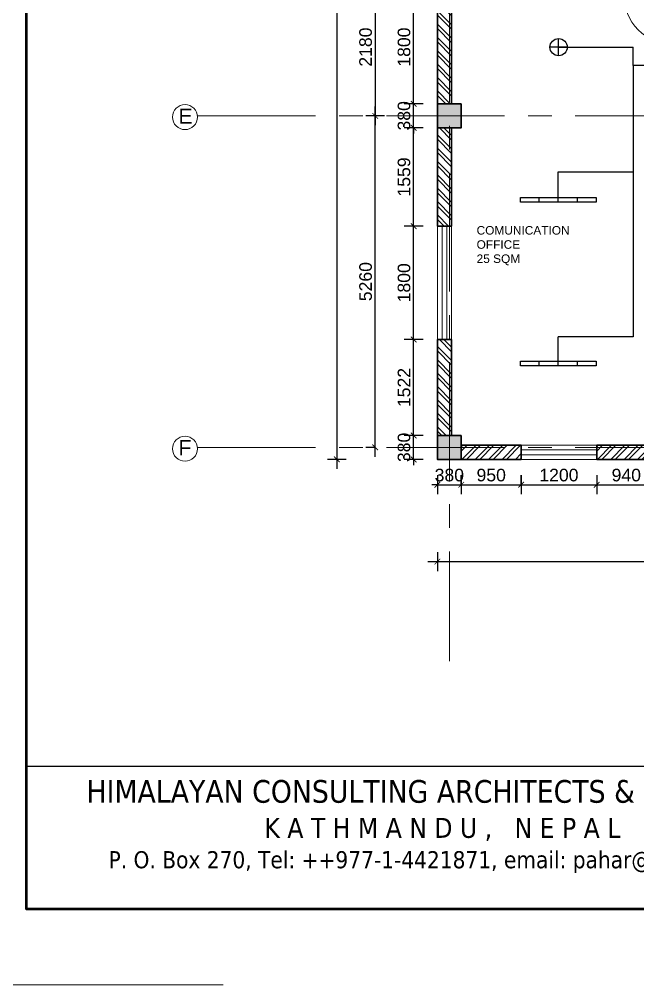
# Model space of a CAD drawing. Header units: inches. Extents: x 527934 to 2134587, y -408734 to 227304.
# Drawn here: x 1700450 to 1710269, y -206152 to -190838 of the extents above; entities that cross this region are included whole.
import ezdxf

# ---------------------------------------------------------------- set-up
doc = ezdxf.new("R2010")
doc.units = ezdxf.units.IN
doc.header["$MEASUREMENT"] = 0
doc.linetypes.add('CENTER', pattern=[2, 1.25, -0.25, 0.25, -0.25])
for name, color, linetype, lineweight in [('1 LIGHT N SWITCH', 3, 'Continuous', 25), ('6 LIGHT PT WIRING', 3, 'Continuous', 25), ('centre line', 1, 'CENTER', 9), ('dim', 253, 'Continuous', 9), ('door', 77, 'Continuous', 13), ('furniture', 253, 'Continuous', 5), ('hatch', 250, 'Continuous', 5), ('plinth', 5, 'Continuous', 9), ('sill', 253, 'Continuous', 13), ('text', 7, 'Continuous', 13), ('TITLE THICK', 7, 'Continuous', 50), ('TITLE THIN', 7, 'Continuous', 25), ('wall - brick', 30, 'Continuous', 35), ('window', 1, 'Continuous', 15)]:
    doc.layers.add(name, color=color, linetype=linetype, lineweight=lineweight)
doc.layers.add('paper', color=4, linetype='Continuous', lineweight=0, plot=False)
doc.styles.get("Standard").update_dxf_attribs({"font": 'arial.ttf'})
doc.styles.add('style1', font='arial.ttf')
doc.dimstyles.new('dim 100', dxfattribs={"dimtxt": 200, "dimasz": 90, "dimexe": 150, "dimexo": 150, "dimgap": 50, "dimtad": 1, "dimdec": 0, "dimzin": 0, "dimdsep": 46, "dimtxsty": 'Standard', "dimblk": 'ARCHTICK', "dimcen": 100, "dimdle": 150, "dimazin": 0, "dimtfac": 1, "dimtdec": 0, "dimtix": 1, "dimtmove": 2, "dimatfit": 3, "dimfxl": 150, "dimfxlon": 1, "dimtolj": 1, "dimtzin": 0, "dimarcsym": 0})

# ---------------------------------------------------------------- blocks, each defined once
blk = doc.blocks.new('Dd1')
at = {"layer": 'door'}
for p, q in [((6330587, 14339), (6330587, 13509)), ((6330599, 14377), (6330625, 14377)), ((6330625, 14377), (6330625, 13510))]:
    blk.add_line(p, q, dxfattribs=at)
at = {"layer": 'door', "lineweight": 25}
for points in [[(6330599, 14377), (6330587, 14377), (6330587, 14339), (6330524, 14339), (6330524, 14479), (6330587, 14479)], [(6331449, 14377), (6331461, 14377), (6331461, 14339), (6331524, 14339), (6331524, 14479), (6331461, 14479)]]:
    blk.add_lwpolyline(points, close=True, dxfattribs=at)
at = {"layer": 'door'}
blk.add_arc((6330593, 14377), 868, 269.6039, 0, dxfattribs=at)
blk = doc.blocks.new('_ArchTick')
at = {"color": 0, "linetype": 'ByBlock', "const_width": 0.15}
blk.add_lwpolyline([(-0.5, -0.5), (0.5, 0.5)], dxfattribs=at)
blk = doc.blocks.new('*D2422')
at = {"layer": 'Defpoints', "color": 0, "ltscale": 400}
for p in [(1707088, -197819), (1707468, -197819), (1707468, -198221)]:
    blk.add_point(p, dxfattribs=at)
at = {"layer": 'dim', "color": 0, "lineweight": -2, "ltscale": 400}
for p, q in [((1707088, -198071), (1707088, -198371)), ((1707468, -198071), (1707468, -198371)), ((1707088, -198221), (1706998, -198221)), ((1707088, -198221), (1707468, -198221)), ((1707468, -198221), (1707558, -198221))]:
    blk.add_line(p, q, dxfattribs=at)
at = {"layer": 'dim', "color": 0, "lineweight": -2, "ltscale": 400, "xscale": 90, "yscale": 90, "zscale": 90}
blk.add_blockref('_ArchTick', (1707088, -198221), dxfattribs=at)
at = {"layer": 'dim', "color": 0, "lineweight": -2, "ltscale": 400, "xscale": 90, "yscale": 90, "zscale": 90, "rotation": 180}
blk.add_blockref('_ArchTick', (1707468, -198221), dxfattribs=at)
at = {"layer": 'dim', "color": 0, "ltscale": 400, "insert": (1707278, -198069), "char_height": 200, "attachment_point": 5}
blk.add_mtext('\\A1;380', dxfattribs=at)
blk = doc.blocks.new('*D2423')
at = {"layer": 'Defpoints', "color": 0, "ltscale": 400}
for p in [(1708418, -197819), (1709618, -197819), (1709618, -198221)]:
    blk.add_point(p, dxfattribs=at)
at = {"layer": 'dim', "color": 0, "lineweight": -2, "ltscale": 400}
for p, q in [((1708418, -198071), (1708418, -198371)), ((1709618, -198071), (1709618, -198371)), ((1708268, -198221), (1709768, -198221))]:
    blk.add_line(p, q, dxfattribs=at)
at = {"layer": 'dim', "color": 0, "lineweight": -2, "ltscale": 400, "xscale": 90, "yscale": 90, "zscale": 90, "rotation": 180}
blk.add_blockref('_ArchTick', (1708418, -198221), dxfattribs=at)
at = {"layer": 'dim', "color": 0, "lineweight": -2, "ltscale": 400, "xscale": 90, "yscale": 90, "zscale": 90}
blk.add_blockref('_ArchTick', (1709618, -198221), dxfattribs=at)
at = {"layer": 'dim', "color": 0, "ltscale": 400, "insert": (1709018, -198069), "char_height": 200, "attachment_point": 5}
blk.add_mtext('\\A1;1200', dxfattribs=at)
blk = doc.blocks.new('*D2424')
at = {"layer": 'Defpoints', "color": 0, "ltscale": 400}
for p in [(1709618, -197819), (1710558, -197819), (1710558, -198221)]:
    blk.add_point(p, dxfattribs=at)
at = {"layer": 'dim', "color": 0, "lineweight": -2, "ltscale": 400}
for p, q in [((1709618, -198071), (1709618, -198371)), ((1710558, -198071), (1710558, -198371)), ((1709468, -198221), (1710708, -198221))]:
    blk.add_line(p, q, dxfattribs=at)
at = {"layer": 'dim', "color": 0, "lineweight": -2, "ltscale": 400, "xscale": 90, "yscale": 90, "zscale": 90, "rotation": 180}
blk.add_blockref('_ArchTick', (1709618, -198221), dxfattribs=at)
at = {"layer": 'dim', "color": 0, "lineweight": -2, "ltscale": 400, "xscale": 90, "yscale": 90, "zscale": 90}
blk.add_blockref('_ArchTick', (1710558, -198221), dxfattribs=at)
at = {"layer": 'dim', "color": 0, "ltscale": 400, "insert": (1710088, -198069), "char_height": 200, "attachment_point": 5}
blk.add_mtext('\\A1;940', dxfattribs=at)
blk = doc.blocks.new('*D2475')
at = {"layer": 'Defpoints', "color": 0, "ltscale": 400}
for p in [(1706711, -197439), (1707088, -197439), (1707088, -197819)]:
    blk.add_point(p, dxfattribs=at)
at = {"layer": 'dim', "color": 0, "lineweight": -2, "ltscale": 400}
for p, q in [((1706711, -197439), (1706711, -197349)), ((1706861, -197439), (1706561, -197439)), ((1706711, -197819), (1706711, -197439)), ((1706861, -197819), (1706561, -197819)), ((1706711, -197819), (1706711, -197909))]:
    blk.add_line(p, q, dxfattribs=at)
at = {"layer": 'dim', "color": 0, "lineweight": -2, "ltscale": 400, "xscale": 90, "yscale": 90, "zscale": 90}
for p, rotation in [((1706711, -197439), 270), ((1706711, -197819), 90)]:
    blk.add_blockref('_ArchTick', p, dxfattribs=dict(at, rotation=rotation))
at = {"layer": 'dim', "color": 0, "ltscale": 400, "insert": (1706559, -197629), "char_height": 200, "attachment_point": 5, "rotation": 90}
blk.add_mtext('\\A1;380', dxfattribs=at)
blk = doc.blocks.new('*D2476')
at = {"layer": 'Defpoints', "color": 0, "ltscale": 400}
for p in [(1706711, -195918), (1707088, -195918), (1707088, -197439)]:
    blk.add_point(p, dxfattribs=at)
at = {"layer": 'dim', "color": 0, "lineweight": -2, "ltscale": 400}
for p, q in [((1706711, -197589), (1706711, -195768)), ((1706861, -195918), (1706561, -195918)), ((1706861, -197439), (1706561, -197439))]:
    blk.add_line(p, q, dxfattribs=at)
at = {"layer": 'dim', "color": 0, "lineweight": -2, "ltscale": 400, "xscale": 90, "yscale": 90, "zscale": 90}
for p, rotation in [((1706711, -195918), 90), ((1706711, -197439), 270)]:
    blk.add_blockref('_ArchTick', p, dxfattribs=dict(at, rotation=rotation))
at = {"layer": 'dim', "color": 0, "ltscale": 400, "insert": (1706559, -196679), "char_height": 200, "attachment_point": 5, "rotation": 90}
blk.add_mtext('\\A1;1522', dxfattribs=at)
blk = doc.blocks.new('*D2477')
at = {"layer": 'Defpoints', "color": 0, "ltscale": 400}
for p in [(1706711, -194118), (1707088, -194118), (1707088, -195918)]:
    blk.add_point(p, dxfattribs=at)
at = {"layer": 'dim', "color": 0, "lineweight": -2, "ltscale": 400}
for p, q in [((1706711, -196068), (1706711, -193968)), ((1706861, -194118), (1706561, -194118)), ((1706861, -195918), (1706561, -195918))]:
    blk.add_line(p, q, dxfattribs=at)
at = {"layer": 'dim', "color": 0, "lineweight": -2, "ltscale": 400, "xscale": 90, "yscale": 90, "zscale": 90}
for p, rotation in [((1706711, -194118), 90), ((1706711, -195918), 270)]:
    blk.add_blockref('_ArchTick', p, dxfattribs=dict(at, rotation=rotation))
at = {"layer": 'dim', "color": 0, "ltscale": 400, "insert": (1706559, -195018), "char_height": 200, "attachment_point": 5, "rotation": 90}
blk.add_mtext('\\A1;1800', dxfattribs=at)
blk = doc.blocks.new('*D2020')
at = {"layer": 'Defpoints', "color": 0, "ltscale": 400}
for p in [(1706711, -192559), (1707088, -192559), (1707088, -194118)]:
    blk.add_point(p, dxfattribs=at)
at = {"layer": 'dim', "color": 0, "lineweight": -2, "ltscale": 400}
for p, q in [((1706711, -194268), (1706711, -192409)), ((1706861, -192559), (1706561, -192559)), ((1706861, -194118), (1706561, -194118))]:
    blk.add_line(p, q, dxfattribs=at)
at = {"layer": 'dim', "color": 0, "lineweight": -2, "ltscale": 400, "xscale": 90, "yscale": 90, "zscale": 90}
for p, rotation in [((1706711, -192559), 90), ((1706711, -194118), 270)]:
    blk.add_blockref('_ArchTick', p, dxfattribs=dict(at, rotation=rotation))
at = {"layer": 'dim', "color": 0, "ltscale": 400, "insert": (1706559, -193339), "char_height": 200, "attachment_point": 5, "rotation": 90}
blk.add_mtext('\\A1;1559', dxfattribs=at)
blk = doc.blocks.new('*D2478')
at = {"layer": 'Defpoints', "color": 0, "ltscale": 400}
for p in [(1706711, -192179), (1707088, -192179), (1707088, -192559)]:
    blk.add_point(p, dxfattribs=at)
at = {"layer": 'dim', "color": 0, "lineweight": -2, "ltscale": 400}
for p, q in [((1706861, -192179), (1706561, -192179)), ((1706711, -192179), (1706711, -192089)), ((1706711, -192559), (1706711, -192179)), ((1706861, -192559), (1706561, -192559)), ((1706711, -192559), (1706711, -192649))]:
    blk.add_line(p, q, dxfattribs=at)
at = {"layer": 'dim', "color": 0, "lineweight": -2, "ltscale": 400, "xscale": 90, "yscale": 90, "zscale": 90}
for p, rotation in [((1706711, -192179), 270), ((1706711, -192559), 90)]:
    blk.add_blockref('_ArchTick', p, dxfattribs=dict(at, rotation=rotation))
at = {"layer": 'dim', "color": 0, "ltscale": 400, "insert": (1706559, -192369), "char_height": 200, "attachment_point": 5, "rotation": 90}
blk.add_mtext('\\A1;380', dxfattribs=at)
blk = doc.blocks.new('*D2479')
at = {"layer": 'Defpoints', "color": 0, "ltscale": 400}
for p in [(1706711, -190379), (1707088, -190379), (1707088, -192179)]:
    blk.add_point(p, dxfattribs=at)
at = {"layer": 'dim', "color": 0, "lineweight": -2, "ltscale": 400}
for p, q in [((1706711, -192329), (1706711, -190229)), ((1706861, -190379), (1706561, -190379)), ((1706861, -192179), (1706561, -192179))]:
    blk.add_line(p, q, dxfattribs=at)
at = {"layer": 'dim', "color": 0, "lineweight": -2, "ltscale": 400, "xscale": 90, "yscale": 90, "zscale": 90}
for p, rotation in [((1706711, -190379), 90), ((1706711, -192179), 270)]:
    blk.add_blockref('_ArchTick', p, dxfattribs=dict(at, rotation=rotation))
at = {"layer": 'dim', "color": 0, "ltscale": 400, "insert": (1706559, -191279), "char_height": 200, "attachment_point": 5, "rotation": 90}
blk.add_mtext('\\A1;1800', dxfattribs=at)
blk = doc.blocks.new('*D2023')
at = {"layer": 'Defpoints', "color": 0, "ltscale": 400}
for p in [(1706101, -192369), (1706101, -192369), (1706101, -197629)]:
    blk.add_point(p, dxfattribs=at)
at = {"layer": 'dim', "color": 0, "lineweight": -2, "ltscale": 400}
for p, q in [((1706101, -197779), (1706101, -192219)), ((1706101, -192369), (1705951, -192369)), ((1706101, -197629), (1705951, -197629))]:
    blk.add_line(p, q, dxfattribs=at)
at = {"layer": 'dim', "color": 0, "lineweight": -2, "ltscale": 400, "xscale": 90, "yscale": 90, "zscale": 90}
for p, rotation in [((1706101, -192369), 90), ((1706101, -197629), 270)]:
    blk.add_blockref('_ArchTick', p, dxfattribs=dict(at, rotation=rotation))
at = {"layer": 'dim', "color": 0, "ltscale": 400, "insert": (1705949, -194999), "char_height": 200, "attachment_point": 5, "rotation": 90}
blk.add_mtext('\\A1;5260', dxfattribs=at)
blk = doc.blocks.new('*D2024')
at = {"layer": 'Defpoints', "color": 0, "ltscale": 400}
for p in [(1706806, -190189), (1706101, -192369), (1706806, -192369)]:
    blk.add_point(p, dxfattribs=at)
at = {"layer": 'dim', "color": 0, "lineweight": -2, "ltscale": 400}
for p, q in [((1706101, -190039), (1706101, -192519)), ((1706251, -190189), (1705951, -190189)), ((1706251, -192369), (1705951, -192369))]:
    blk.add_line(p, q, dxfattribs=at)
at = {"layer": 'dim', "color": 0, "lineweight": -2, "ltscale": 400, "xscale": 90, "yscale": 90, "zscale": 90}
for p, rotation in [((1706101, -190189), 90), ((1706101, -192369), 270)]:
    blk.add_blockref('_ArchTick', p, dxfattribs=dict(at, rotation=rotation))
at = {"layer": 'dim', "color": 0, "ltscale": 400, "insert": (1705949, -191279), "char_height": 200, "attachment_point": 5, "rotation": 90}
blk.add_mtext('\\A1;2180', dxfattribs=at)
blk = doc.blocks.new('*D2493')
at = {"layer": 'Defpoints', "color": 0, "ltscale": 400}
for p in [(1717498, -178289), (1705491, -197819), (1717498, -197819)]:
    blk.add_point(p, dxfattribs=at)
at = {"layer": 'furniture', "color": 0, "lineweight": -2, "ltscale": 400}
for p, q in [((1705491, -178139), (1705491, -197969)), ((1705641, -178289), (1705341, -178289)), ((1705641, -197819), (1705341, -197819))]:
    blk.add_line(p, q, dxfattribs=at)
at = {"layer": 'furniture', "color": 0, "lineweight": -2, "ltscale": 400, "xscale": 90, "yscale": 90, "zscale": 90}
for p, rotation in [((1705491, -178289), 90), ((1705491, -197819), 270)]:
    blk.add_blockref('_ArchTick', p, dxfattribs=dict(at, rotation=rotation))
at = {"layer": 'furniture', "color": 0, "ltscale": 400, "insert": (1705339, -188054), "char_height": 200, "attachment_point": 5, "rotation": 90}
blk.add_mtext('\\A1;19530', dxfattribs=at)
blk = doc.blocks.new('*D2038')
at = {"layer": 'Defpoints', "color": 0, "ltscale": 400}
for p in [(1707088, -192194), (1742476, -192194), (1742476, -199441)]:
    blk.add_point(p, dxfattribs=at)
at = {"layer": 'furniture', "color": 0, "lineweight": -2, "ltscale": 400}
for p, q in [((1707088, -199291), (1707088, -199591)), ((1742476, -199291), (1742476, -199591)), ((1706938, -199441), (1742626, -199441))]:
    blk.add_line(p, q, dxfattribs=at)
at = {"layer": 'furniture', "color": 0, "lineweight": -2, "ltscale": 400, "xscale": 90, "yscale": 90, "zscale": 90, "rotation": 180}
blk.add_blockref('_ArchTick', (1707088, -199441), dxfattribs=at)
at = {"layer": 'furniture', "color": 0, "lineweight": -2, "ltscale": 400, "xscale": 90, "yscale": 90, "zscale": 90}
blk.add_blockref('_ArchTick', (1742476, -199441), dxfattribs=at)
at = {"layer": 'furniture', "color": 0, "ltscale": 400, "insert": (1724782, -199289), "char_height": 200, "attachment_point": 5}
blk.add_mtext('\\A1;35388', dxfattribs=at)
blk = doc.blocks.new('*D2047')
at = {"layer": 'Defpoints', "color": 0, "ltscale": 400}
for p in [(1707468, -198221), (1708418, -198221), (1708418, -198221)]:
    blk.add_point(p, dxfattribs=at)
at = {"layer": 'furniture', "color": 0, "lineweight": -2, "ltscale": 400}
for p, q in [((1707468, -198221), (1707468, -198071)), ((1708418, -198221), (1708418, -198071)), ((1707318, -198221), (1708568, -198221))]:
    blk.add_line(p, q, dxfattribs=at)
at = {"layer": 'furniture', "color": 0, "lineweight": -2, "ltscale": 400, "xscale": 90, "yscale": 90, "zscale": 90, "rotation": 180}
blk.add_blockref('_ArchTick', (1707468, -198221), dxfattribs=at)
at = {"layer": 'furniture', "color": 0, "lineweight": -2, "ltscale": 400, "xscale": 90, "yscale": 90, "zscale": 90}
blk.add_blockref('_ArchTick', (1708418, -198221), dxfattribs=at)
at = {"layer": 'furniture', "color": 0, "ltscale": 400, "insert": (1707943, -198069), "char_height": 200, "attachment_point": 5}
blk.add_mtext('\\A1;950', dxfattribs=at)
blk = doc.blocks.new('1x36 TL MO')
at = {"color": 3}
for p, q in [((11329249, 640105), (11330290, 640105)), ((11329507, 640105), (11329507, 640038)), ((11329769, 640105), (11329769, 640038)), ((11330030, 640105), (11330030, 640038))]:
    blk.add_line(p, q, dxfattribs=at)
blk.add_lwpolyline([(11330290, 640105), (11330290, 640038), (11329249, 640038), (11329249, 640105)], dxfattribs=at)
blk = doc.blocks.new('dome')
at = {"color": 3}
for p, q in [((542951, 234900), (542951, 235175)), ((543088, 235037), (542814, 235037))]:
    blk.add_line(p, q, dxfattribs=at)
blk.add_circle((542951, 235037), 137, dxfattribs=at)

msp = doc.modelspace()

# ---------------------------------------------------------------- hatches: boundary and pattern name
at = {"layer": 'hatch', "lineweight": 5, "ltscale": 400}
h = msp.add_hatch(dxfattribs=at)
h.set_pattern_fill('ANSI32', color=256, scale=400, angle=-90)
h.set_pattern_definition([(315, (1738607.58, 2313817.69), (106.066017, 106.066017), []), (315, (1738607.58, 2313746.98), (106.066017, 106.066017), [])])
edge = h.paths.add_edge_path()
edge.add_line((1707088.1, -190379.4), (1707313.1, -190379.4))
edge.add_line((1707313.1, -190379.4), (1707313.1, -192179.4))
edge.add_line((1707313.1, -192179.4), (1707088.1, -192179.4))
edge.add_line((1707088.1, -192179.4), (1707088.1, -190480.3))
h = msp.add_hatch(dxfattribs=at)
h.set_pattern_fill('ANSI32', color=256, scale=400, angle=-90)
h.set_pattern_definition([(315, (1738607.58, 2311637.69), (106.066017, 106.066017), []), (315, (1738607.58, 2311566.98), (106.066017, 106.066017), [])])
edge = h.paths.add_edge_path()
edge.add_line((1707088.1, -192559.4), (1707313.1, -192559.4))
edge.add_line((1707313.1, -192559.4), (1707313.1, -194117.9))
edge.add_line((1707313.1, -194117.9), (1707088.1, -194117.9))
edge.add_line((1707088.1, -194117.9), (1707088.1, -192660.3))
h = msp.add_hatch(dxfattribs=at)
h.set_pattern_fill('ANSI32', color=256, scale=400, angle=-90)
h.set_pattern_definition([(315, (1738607.58, 2308279.19), (106.066017, 106.066017), []), (315, (1738607.58, 2308208.48), (106.066017, 106.066017), [])])
edge = h.paths.add_edge_path()
edge.add_line((1707088.1, -195917.9), (1707313.1, -195917.9))
edge.add_line((1707313.1, -195917.9), (1707313.1, -197439.4))
edge.add_line((1707313.1, -197439.4), (1707088.1, -197439.4))
edge.add_line((1707088.1, -197439.4), (1707088.1, -196018.8))
h = msp.add_hatch(dxfattribs=at)
h.set_pattern_fill('ANSI32', color=256, scale=400)
h.set_pattern_definition([(45, (-796829.92, -166301.24), (-106.066017, 106.066017), []), (45, (-796759.21, -166301.24), (-106.066017, 106.066017), [])])
h.paths.add_polyline_path([(1707468.1, -197819.4), (1707468.1, -197594.4), (1708418.1, -197594.4), (1708418.1, -197819.4)])
h = msp.add_hatch(dxfattribs=at)
h.set_pattern_fill('ANSI32', color=256, scale=400)
h.set_pattern_definition([(45, (-794679.92, -166301.24), (-106.066017, 106.066017), []), (45, (-794609.21, -166301.24), (-106.066017, 106.066017), [])])
h.paths.add_polyline_path([(1709618.1, -197819.4), (1709618.1, -197594.4), (1710558.1, -197594.4), (1710558.1, -197819.4)])
at = {"layer": 'plinth', "ltscale": 400}
h = msp.add_hatch(color=0, dxfattribs=at)
h.dxf.hatch_style = 1
h.paths.add_polyline_path([(1707468.1, -184739.4), (1707468.1, -185119.4), (1707088.1, -185119.4), (1707088.1, -184739.4)])
h.paths.add_polyline_path([(1710938.1, -184739.4), (1710938.1, -185119.4), (1710558.1, -185119.4), (1710558.1, -184739.4)])
h.paths.add_polyline_path([(1714408.1, -184739.4), (1714408.1, -185119.4), (1714028.1, -185119.4), (1714028.1, -184739.4)])
h.paths.add_polyline_path([(1717878.1, -183139.4), (1717878.1, -183519.4), (1717498.1, -183519.4), (1717498.1, -183139.4)])
h.paths.add_polyline_path([(1717878.1, -178289.4), (1717878.1, -178669.4), (1717498.1, -178669.4), (1717498.1, -178289.4)])
h.paths.add_polyline_path([(1721348.1, -178289.4), (1721348.1, -178669.4), (1720968.1, -178669.4), (1720968.1, -178289.4)])
h.paths.add_polyline_path([(1724818.1, -178289.4), (1724818.1, -178669.4), (1724438.1, -178669.4), (1724438.1, -178289.4)])
h.paths.add_polyline_path([(1728288.1, -178289.4), (1728288.1, -178669.4), (1727908.1, -178669.4), (1727908.1, -178289.4)])
h.paths.add_polyline_path([(1728288.1, -183139.4), (1728288.1, -183519.4), (1727908.1, -183519.4), (1727908.1, -183139.4)])
h.paths.add_polyline_path([(1721348.1, -184739.4), (1721348.1, -185119.4), (1720968.1, -185119.4), (1720968.1, -184739.4)])
h.paths.add_polyline_path([(1724818.1, -184739.4), (1724818.1, -185119.4), (1724438.1, -185119.4), (1724438.1, -184739.4)])
h.paths.add_polyline_path([(1728288.1, -184739.4), (1728288.1, -185119.4), (1727908.1, -185119.4), (1727908.1, -184739.4)])
h.paths.add_polyline_path([(1731758.1, -184739.4), (1731758.1, -185119.4), (1731378.1, -185119.4), (1731378.1, -184739.4)])
h.paths.add_polyline_path([(1735233.1, -184739.4), (1735233.1, -185119.4), (1734853.1, -185119.4), (1734853.1, -184739.4)])
h.paths.add_polyline_path([(1735233.1, -189999.4), (1735233.1, -190379.4), (1734853.1, -190379.4), (1734853.1, -189999.4)])
h.paths.add_polyline_path([(1731758.1, -189999.4), (1731758.1, -190379.4), (1731378.1, -190379.4), (1731378.1, -189999.4)])
h.paths.add_polyline_path([(1728288.1, -189999.4), (1728288.1, -190379.4), (1727908.1, -190379.4), (1727908.1, -189999.4)])
h.paths.add_polyline_path([(1724818.1, -189999.4), (1724818.1, -190379.4), (1724438.1, -190379.4), (1724438.1, -189999.4)])
h.paths.add_polyline_path([(1717878.1, -184739.4), (1717878.1, -185119.4), (1717498.1, -185119.4), (1717498.1, -184739.4)])
h.paths.add_polyline_path([(1714408.1, -189999.4), (1714408.1, -190379.4), (1714028.1, -190379.4), (1714028.1, -189999.4)])
h.paths.add_polyline_path([(1710938.1, -189999.4), (1710938.1, -190379.4), (1710558.1, -190379.4), (1710558.1, -189999.4)])
h.paths.add_polyline_path([(1707468.1, -189999.4), (1707468.1, -190379.4), (1707088.1, -190379.4), (1707088.1, -189999.4)])
h.paths.add_polyline_path([(1707468.1, -192179.4), (1707468.1, -192559.4), (1707088.1, -192559.4), (1707088.1, -192179.4)])
h.paths.add_polyline_path([(1710938.1, -192179.4), (1710938.1, -192559.4), (1710558.1, -192559.4), (1710558.1, -192179.4)])
h.paths.add_polyline_path([(1714408.1, -192179.4), (1714408.1, -192559.4), (1714028.1, -192559.4), (1714028.1, -192179.4)])
h.paths.add_polyline_path([(1717878.1, -192179.4), (1717878.1, -192559.4), (1717498.1, -192559.4), (1717498.1, -192179.4)])
h.paths.add_polyline_path([(1721348.1, -192179.4), (1721348.1, -192559.4), (1720968.1, -192559.4), (1720968.1, -192179.4)])
h.paths.add_polyline_path([(1724818.1, -192179.4), (1724818.1, -192559.4), (1724438.1, -192559.4), (1724438.1, -192179.4)])
h.paths.add_polyline_path([(1728288.1, -192179.4), (1728288.1, -192559.4), (1727908.1, -192559.4), (1727908.1, -192179.4)])
h.paths.add_polyline_path([(1731758.1, -192179.4), (1731758.1, -192559.4), (1731378.1, -192559.4), (1731378.1, -192179.4)])
h.paths.add_polyline_path([(1735233.1, -192179.4), (1735233.1, -192559.4), (1734853.1, -192559.4), (1734853.1, -192179.4)])
h.paths.add_polyline_path([(1735233.1, -197439.4), (1735233.1, -197819.4), (1734853.1, -197819.4), (1734853.1, -197439.4)])
h.paths.add_polyline_path([(1731758.1, -197439.4), (1731758.1, -197819.4), (1731378.1, -197819.4), (1731378.1, -197439.4)])
h.paths.add_polyline_path([(1728288.1, -197439.4), (1728288.1, -197819.4), (1727908.1, -197819.4), (1727908.1, -197439.4)])
h.paths.add_polyline_path([(1724818.1, -197439.4), (1724818.1, -197819.4), (1724438.1, -197819.4), (1724438.1, -197439.4)])
h.paths.add_polyline_path([(1721348.1, -197439.4), (1721348.1, -197819.4), (1720968.1, -197819.4), (1720968.1, -197439.4)])
h.paths.add_polyline_path([(1717878.1, -197439.4), (1717878.1, -197819.4), (1717498.1, -197819.4), (1717498.1, -197439.4)])
h.paths.add_polyline_path([(1714408.1, -197439.4), (1714408.1, -197819.4), (1714028.1, -197819.4), (1714028.1, -197439.4)])
h.paths.add_polyline_path([(1710938.1, -197439.4), (1710938.1, -197819.4), (1710558.1, -197819.4), (1710558.1, -197439.4)])
h.paths.add_polyline_path([(1707468.1, -197439.4), (1707468.1, -197819.4), (1707088.1, -197819.4), (1707088.1, -197439.4)])
edge = h.paths.add_edge_path()
edge.add_line((1717878.1, -184739.4), (1717128.1, -184739.4))

# ---------------------------------------------------------------- linework, layer by layer
at = {"layer": '6 LIGHT PT WIRING', "ltscale": 400}
for p, q in [((1709013.1, -191279.4), (1710195.5, -191279.4)), ((1710195.5, -191568.7), (1710195.5, -191279.4)), ((1710612.6, -191568.7), (1710195.5, -191568.7)), ((1710195.5, -191568.7), (1710195.5, -195873.5)), ((1709008.1, -193702.1), (1709008.1, -193257.5)), ((1709008.1, -193257.5), (1710195.5, -193257.5)), ((1710195.5, -195873.5), (1709008.1, -195873.5)), ((1709008.1, -196297.1), (1709008.1, -195873.5))]:
    msp.add_line(p, q, dxfattribs=at)
at = {"layer": 'centre line', "ltscale": 1500}
for p, q in [((1707278.1, -175279.4), (1707278.1, -201019.4)), ((1703278.1, -192369.4), (1746006.6, -192369.4)), ((1703278.1, -197629.4), (1746006.6, -197629.4))]:
    msp.add_line(p, q, dxfattribs=at)
at = {"layer": 'dim'}
for centre in [(1703080.9, -192389.8), (1703080.9, -197649.8)]:
    msp.add_circle(centre, 198.2, dxfattribs=at)
at = {"layer": 'paper'}
msp.add_lwpolyline([(1703688.6, -206152), (1698888.6, -206152), (1698888.6, -201352)], dxfattribs=at)
at = {"layer": 'sill'}
for p, q in [((1707088.1, -194117.9), (1707088.1, -195917.9)), ((1707313.1, -194117.9), (1707313.1, -195917.9)), ((1709618.1, -197594.4), (1708418.1, -197594.4)), ((1709618.1, -197819.4), (1708418.1, -197819.4))]:
    msp.add_line(p, q, dxfattribs=at)
at = {"layer": 'TITLE THICK'}
msp.add_lwpolyline([(1700561.6, -171712), (1746761.6, -171712), (1746761.6, -204952), (1700561.6, -204952)], close=True, dxfattribs=at)
at = {"layer": 'TITLE THIN'}
for p, q in [((1700561.6, -202690.9), (1700561.6, -204952)), ((1746761.6, -202690.9), (1700561.6, -202690.9)), ((1700561.6, -204952), (1746761.6, -204952))]:
    msp.add_line(p, q, dxfattribs=at)
at = {"layer": 'wall - brick'}
for p, q in [((1707088.1, -188459.4), (1707088.1, -192179.4)), ((1707313.1, -190379.4), (1707313.1, -191167.4)), ((1707313.1, -190379.4), (1707313.1, -192179.4)), ((1707088.1, -192079.4), (1707088.1, -192179.4)), ((1707088.1, -192179.4), (1707088.1, -194117.9)), ((1707313.1, -192079.4), (1707313.1, -192179.4)), ((1707313.1, -192559.4), (1707313.1, -194117.9)), ((1707088.1, -194117.9), (1707313.1, -194117.9)), ((1707088.1, -195917.9), (1707088.1, -197656.4)), ((1707088.1, -195917.9), (1707313.1, -195917.9)), ((1707313.1, -195917.9), (1707313.1, -197439.4)), ((1707468.1, -197594.4), (1708418.1, -197594.4)), ((1708418.1, -197819.4), (1708418.1, -197594.4)), ((1709618.1, -197594.4), (1710558.1, -197594.4)), ((1709618.1, -197819.4), (1709618.1, -197594.4)), ((1707088.1, -197819.4), (1708418.1, -197819.4)), ((1709618.1, -197819.4), (1711888.1, -197819.4))]:
    msp.add_line(p, q, dxfattribs=at)
for points in [[(1707468.1, -192179.4), (1707468.1, -192559.4), (1707088.1, -192559.4), (1707088.1, -192179.4)], [(1707468.1, -197439.4), (1707468.1, -197819.4), (1707088.1, -197819.4), (1707088.1, -197439.4)]]:
    msp.add_lwpolyline(points, close=True, dxfattribs=at)
at = {"layer": 'window'}
for p, q in [((1707163.1, -194117.9), (1707163.1, -195917.9)), ((1707238.1, -194117.9), (1707238.1, -195917.9)), ((1709618.1, -197669.4), (1708418.1, -197669.4)), ((1709618.1, -197744.4), (1708418.1, -197744.4))]:
    msp.add_line(p, q, dxfattribs=at)

# ---------------------------------------------------------------- block references
at = {"layer": '1 LIGHT N SWITCH'}
msp.add_blockref('dome', (1166062.2, -426316.8), dxfattribs=at)
at = {"layer": '1 LIGHT N SWITCH', "color": 3, "xscale": 1.154999999329448, "yscale": 1.154999999329448, "zscale": 1.155, "rotation": 180}
for p in [(14794891.1, 545580.4), (14794891.1, 542985.4)]:
    msp.add_blockref('1x36 TL MO', p, dxfattribs=at)
at = {"layer": 'dim', "xscale": 0.9199999999254942, "yscale": 0.9199999999254942, "zscale": 0.9199999999254942, "rotation": 270}
msp.add_blockref('Dd1', (1697617.4, 5633702.6), dxfattribs=at)

# ---------------------------------------------------------------- texts
at = {"layer": 'text', "style": 'style1'}
for s, p in [('E', (1702977, -192492.9)), ('F', (1702977, -197752.9))]:
    msp.add_text(s, height=240, dxfattribs=at).set_placement(p)
at = {"layer": 'text', "insert": (1707711, -194117.9), "char_height": 135, "attachment_point": 1}
msp.add_mtext_dynamic_manual_height_columns('COMUNICATION\\POFFICE\\P25 SQM', width=7548.854, gutter_width=3500, heights=[0], dxfattribs=at)
at = {"layer": 'TITLE THIN', "insert": (1707167.8, -202905.7), "char_height": 407.008, "width": 12798.148, "attachment_point": 2}
msp.add_mtext('{\\fTahoma|b0|i0|c0|p34;\\H0.8845x;HIMALAYAN CONSULTING ARCHITECTS & ENGINEERS\\H1.131x;\\P\\H0.7778x;K A T H M A N D U ,   N E P A L\\P\\H0.8572x;P. O. Box 270, Tel: ++977-1-4421871, email: pahar@mail.com.np}', dxfattribs=at)

# ---------------------------------------------------------------- dimensions: what is measured, and where the dimension line sits
at = {"layer": 'dim', "ltscale": 400}
for base, p1, p2, picture, middle in [((1706101.1, -192369.4), (1706805.6, -190189.4), (1706805.6, -192369.4), '*D2024', (1705949, -191279.4)), ((1706711.1, -190379.4), (1707088.1, -192179.4), (1707088.1, -190379.4), '*D2479', (1706559, -191279.4)), ((1706711.1, -192179.4), (1707088.1, -192559.4), (1707088.1, -192179.4), '*D2478', (1706558.9, -192369.4)), ((1706101.1, -192369.4), (1706101.1, -197629.4), (1706101.1, -192369.4), '*D2023', (1705949, -194999.4)), ((1706711.0765081, -192559.3922765), (1707088.113067, -194117.8922765), (1707088.113067, -192559.3922765), '*D2020', (1706558.9619106, -193338.6422765)), ((1706711.1, -194117.9), (1707088.1, -195917.9), (1707088.1, -194117.9), '*D2477', (1706559, -195017.9)), ((1706711.0765081, -195917.8922765), (1707088.113067, -197439.3922765), (1707088.113067, -195917.8922765), '*D2476', (1706558.9619106, -196678.6422765)), ((1706711.1, -197439.4), (1707088.1, -197819.4), (1707088.1, -197439.4), '*D2475', (1706558.9, -197629.4))]:
    dim = msp.add_linear_dim(base=base, p1=p1, p2=p2, angle=90, dimstyle='dim 100', override={"dimpost": '\\X'}, dxfattribs=at)
    dim.commit()
    dim.dimension.update_dxf_attribs({"geometry": picture, "text_midpoint": middle})
for base, p1, p2, picture, middle in [((1707468.1, -198221), (1707088.1, -197819.4), (1707468.1, -197819.4), '*D2422', (1707278.1, -198068.9)), ((1709618.1, -198221), (1708418.1, -197819.4), (1709618.1, -197819.4), '*D2423', (1709018.1, -198068.9)), ((1710558.1, -198221), (1709618.1, -197819.4), (1710558.1, -197819.4), '*D2424', (1710088.1, -198068.9))]:
    dim = msp.add_linear_dim(base=base, p1=p1, p2=p2, dimstyle='dim 100', override={"dimpost": '\\X'}, dxfattribs=at)
    dim.commit()
    dim.dimension.update_dxf_attribs({"geometry": picture, "text_midpoint": middle})
at = {"layer": 'furniture', "ltscale": 400}
dim = msp.add_linear_dim(base=(1705491.1, -197819.4), p1=(1717498.1, -178289.4), p2=(1717498.1, -197819.4), angle=90, dimstyle='dim 100', override={"dimpost": '\\X'}, dxfattribs=at)
dim.commit()
dim.dimension.update_dxf_attribs({"geometry": '*D2493', "text_midpoint": (1705338.9, -188054.4)})
for base, p1, p2, picture, middle in [((1742476.1, -199441), (1707088.1, -192193.5), (1742476.1, -192193.5), '*D2038', (1724782.1, -199288.9)), ((1708418.1, -198221), (1707468.1, -198221), (1708418.1, -198221), '*D2047', (1707943.1, -198068.9))]:
    dim = msp.add_linear_dim(base=base, p1=p1, p2=p2, dimstyle='dim 100', override={"dimpost": '\\X'}, dxfattribs=at)
    dim.commit()
    dim.dimension.update_dxf_attribs({"geometry": picture, "text_midpoint": middle})

doc.saveas('drawing.dxf')
